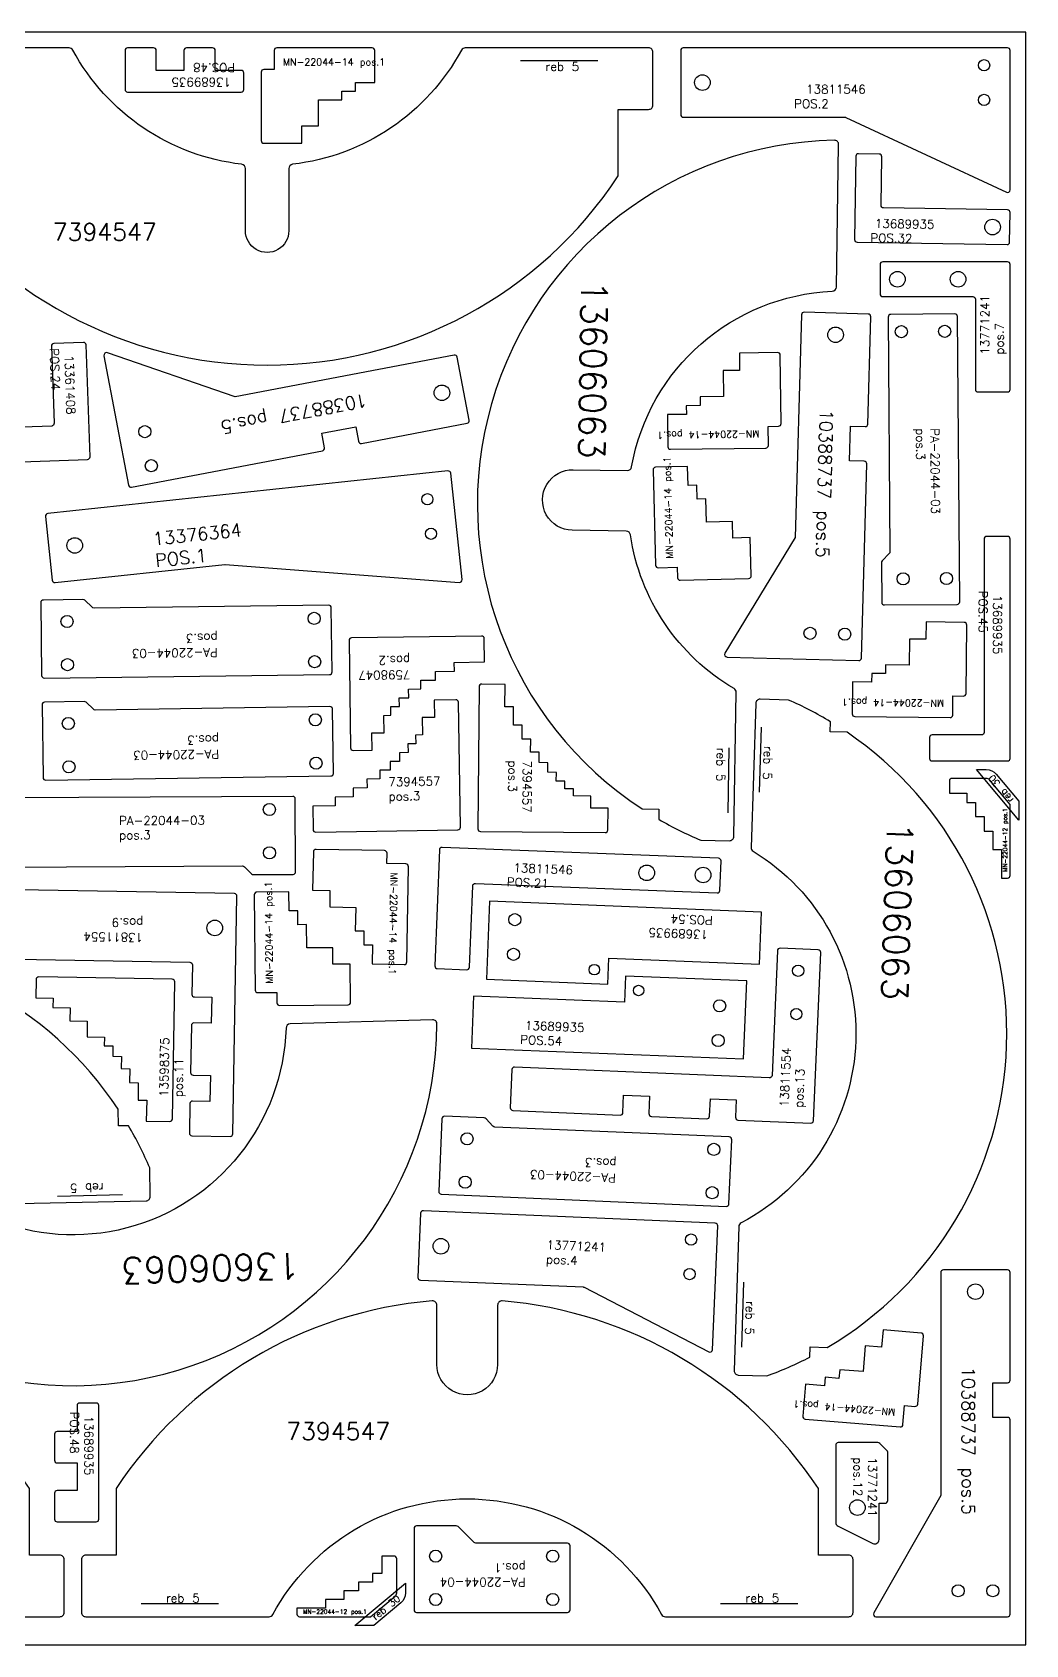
# Model space of a CAD drawing. Header units: millimetres. Extents: x 5040 to 7440, y -105 to 1860.
# Drawn here: x 6294 to 7440, y 0 to 1860 of the extents above; entities that cross this region are included whole.
import ezdxf

# ---------------------------------------------------------------- set-up
doc = ezdxf.new("R2010")
doc.units = ezdxf.units.MM
for name, color, linetype in [('10388737v0', 7, 'Continuous'), ('13361408v0', 7, 'Continuous'), ('13376364v01', 7, 'Continuous'), ('13598375', 7, 'Continuous'), ('13606063', 7, 'Continuous'), ('13689935v0', 7, 'Continuous'), ('13771241v02', 7, 'Continuous'), ('13811546v0', 7, 'Continuous'), ('13811554v0', 7, 'Continuous'), ('7394547', 7, 'Continuous'), ('7394557', 7, 'Continuous'), ('Des.7598047', 7, 'Continuous'), ('MN-22044-12', 7, 'Continuous'), ('MN-22044-14', 7, 'Continuous'), ('PA-22044-03', 7, 'Continuous'), ('PA-22044-04', 7, 'Continuous'), ('reb 5', 7, 'Continuous'), ('Rebaixo', 7, 'Continuous'), ('sheet', 24, 'Continuous'), ('Texto', 7, 'Continuous')]:
    doc.layers.add(name, color=color, linetype=linetype)
doc.styles.get("Standard").update_dxf_attribs({"font": 'txt.shx'})

msp = doc.modelspace()

# ---------------------------------------------------------------- linework, layer by layer
at = {"layer": '10388737v0', "color": 1}
for points in [[(7257.9, 1408), (7261.3, 1531.9, 0.414214), (7258.4, 1535), (7184.4, 1537, 0.414214), (7181.3, 1534.1), (7174.2, 1277.2), (7093.1, 1143.9, 0.575867), (7095.6, 1139.3), (7247.4, 1135.2, 0.414214), (7250.5, 1138.1), (7256.6, 1362, 0.414214), (7253.7, 1365.1), (7236.7, 1365.5), (7237.8, 1405.5), (7254.8, 1405.1, 0.414214)], [(6673.8, 1385.8), (6795.7, 1409, 0.414214), (6798.1, 1412.5), (6784.2, 1485.2, 0.414214), (6780.7, 1487.5), (6528.2, 1439.5), (6380.7, 1490.3, 0.575867), (6376.7, 1486.9), (6405.1, 1337.7, 0.414214), (6408.6, 1335.4), (6628.7, 1377.2, 0.414214), (6631, 1380.7), (6627.9, 1397.4), (6667.2, 1404.9), (6670.3, 1388.2, 0.414214)], [(7422, 305.3), (7422, 429.3, 0.414214), (7419, 432.3), (7345, 432.3, 0.414214), (7342, 429.3), (7342, 172.3), (7264.6, 36.8, 0.575867), (7267.2, 32.3), (7419, 32.3, 0.414214), (7422, 35.3), (7422, 259.3, 0.414214), (7419, 262.3), (7402, 262.3), (7402, 302.3), (7419, 302.3, 0.414214)]]:
    msp.add_lwpolyline(points, format="xyb", close=True, dxfattribs=at)
for centre, radius in [((7220.7, 1511), 9), ((6766.6, 1444.1), 9), ((6423.9, 1399.3), 7), ((6431.4, 1360), 7), ((7191.2, 1166.7), 7), ((7231.2, 1165.6), 7), ((7382, 407.3), 9), ((7362, 62.3), 7), ((7402, 62.3), 7)]:
    msp.add_circle(centre, radius, dxfattribs=at)
at = {"layer": '13361408v0', "color": 1}
msp.add_lwpolyline([(6353.1, 1502.2), (6319.1, 1501, 0.414214), (6316.2, 1497.9), (6319.3, 1408.9, -0.414214), (6316.5, 1405.8), (6192.5, 1401.5, 0.414214), (6189.6, 1398.4), (6190.8, 1364.4, 0.414214), (6193.9, 1361.5), (6357.8, 1367.2, 0.414214), (6360.7, 1370.3), (6356.2, 1499.3, 0.414214)], format="xyb", close=True, dxfattribs=at)
at = {"layer": '13376364v01', "color": 1}
msp.add_lwpolyline([(6317.2, 1228, 0.414214), (6320.5, 1225.3), (6516.1, 1246.2, -0.04581), (6516.7, 1246.2), (6786.6, 1225.3, 0.468921), (6789.8, 1228.6), (6776.7, 1351.3, 0.414214), (6773.4, 1354), (6312, 1304.9, 0.414214), (6309.4, 1301.6)], format="xyb", close=True, dxfattribs=at)
for centre, radius in [((6749.8, 1321.3), 6.5), ((6754, 1281.5), 6.5), ((6343.1, 1268), 9)]:
    msp.add_circle(centre, radius, dxfattribs=at)
at = {"layer": '13598375', "color": 1}
msp.add_lwpolyline([(6458.5, 764.6, 0.414214), (6455.5, 767.6), (6301.5, 770.3, 0.414214), (6298.5, 767.4), (6298.1, 746.4), (6318.1, 746), (6317.9, 735), (6337.9, 734.7), (6337.6, 719.7), (6357.6, 719.3), (6357.3, 701.3), (6377.3, 701), (6377.1, 691), (6387.1, 690.8), (6386.9, 678.8), (6396.9, 678.6), (6396.7, 664.6), (6406.7, 664.5), (6406.4, 648.5), (6416.4, 648.3), (6416.1, 628.3), (6426.1, 628.1), (6425.6, 604.1), (6452.6, 603.7, 0.414214), (6455.7, 606.6)], format="xyb", close=True, dxfattribs=at)
at = {"layer": '13606063', "color": 1}
for points in [[(7103.4, 932.4), (7106, 1098.6, 0.271023), (7103.6, 1103, -0.228511), (6984.1, 1280.2, 0.368077), (6979.2, 1284.5), (6917, 1285.5, -1.000004), (6918.1, 1355.4), (6980.3, 1354.4, 0.368077), (6985.3, 1358.6, -0.351195), (7216.8, 1561.2, 0.396806), (7221.6, 1566.1), (7224.2, 1730.3, 0.424842), (7219.1, 1735.4, 0.737439), (6997.4, 964.1), (7016.9, 963.8), (7016.7, 952.2, 0.032425), (7065.4, 928), (7098.3, 927.5, 0.414214)], [(7191.1, 331.9), (7191.5, 343.5), (7211, 342.8, 0.550863), (7233.9, 1052.5), (7214.5, 1053.1), (7214.8, 1064.7, 0.032425), (7166.5, 1089.7), (7133.6, 1090.7, 0.414214), (7128.5, 1085.9), (7123.1, 919.8, 0.271023), (7125.5, 915.3, -0.585018), (7111.7, 486.7, 0.271023), (7109, 482.4), (7103.6, 316.3, 0.414214), (7108.4, 311.1), (7141.3, 310.1, 0.032425)], [(6072.7, 634.5, 0.368077), (6077, 629.7, -0.228511), (6254.8, 511.1, 0.271023), (6259.2, 508.6), (6425.4, 512.1, 0.414214), (6430.2, 517.2), (6429.6, 550.1, 0.032425), (6405.1, 598.7), (6393.5, 598.5), (6393.1, 617.9, 0.550863), (5683.3, 602.9), (5683.7, 583.5), (5672.1, 583.2, 0.032425), (5649.7, 533.6), (5650.4, 500.8, 0.414214), (5655.5, 495.9), (5821.7, 499.4, 0.271023), (5826, 502, -0.228511), (5998.6, 628, 0.368077), (6002.7, 633), (6001.4, 695.2, -1), (6071.4, 696.7)], [(6125.7, 594.5), (5959.5, 589.6, 0.414214), (5954.7, 584.5), (5955.6, 551.6, 0.032425), (5980.5, 503.2), (5992.1, 503.5), (5992.6, 484.1, 0.737439), (6760.9, 715.9, 0.424842), (6755.8, 721), (6591.6, 716.2, 0.396806), (6586.8, 711.3, -0.748305), (6130.1, 592, 0.271023)]]:
    msp.add_lwpolyline(points, format="xyb", close=True, dxfattribs=at)
at = {"layer": '13689935v0', "color": 1}
for points in [[(6469.1, 1816), (6437.1, 1816), (6437.1, 1839, 0.414214), (6434.1, 1842), (6404.1, 1842, 0.414214), (6401.1, 1839), (6401.1, 1794, 0.414214), (6404.1, 1791), (6535.1, 1791, 0.414214), (6538.1, 1794), (6538.1, 1813, 0.414214), (6535.1, 1816), (6505.1, 1816), (6505.1, 1839, 0.414214), (6502.1, 1842), (6472.1, 1842, 0.414214), (6469.1, 1839)], [(7418.4, 1615.1, 0.414214), (7421.4, 1618), (7422, 1652, 0.414214), (7419, 1655.1), (7276, 1657.4, -0.414214), (7273.1, 1660.4), (7274, 1716.4, 0.414214), (7271, 1719.5), (7247, 1719.8, 0.414214), (7244, 1716.9), (7242.5, 1620.9, 0.414214), (7245.4, 1617.9)], [(7332, 1019.4), (7419, 1019.4, 0.414214), (7422, 1022.4), (7422, 1275.4, 0.414214), (7419, 1278.4), (7395, 1278.4, 0.414214), (7392, 1275.4), (7392, 1052.4, -0.414214), (7389, 1049.4), (7332, 1049.4, 0.414214), (7329, 1046.4), (7329, 1022.4, 0.414214)], [(6345.8, 209.8), (6345.8, 177.8), (6322.8, 177.8, 0.414214), (6319.8, 174.8), (6319.8, 144.8, 0.414214), (6322.8, 141.8), (6367.8, 141.8, 0.414214), (6370.8, 144.8), (6370.8, 275.8, 0.414214), (6367.8, 278.8), (6348.8, 278.8, 0.414214), (6345.8, 275.8), (6345.8, 245.8), (6322.8, 245.8, 0.414214), (6319.8, 242.8), (6319.8, 212.8, 0.414214), (6322.8, 209.8)]]:
    msp.add_lwpolyline(points, format="xyb", close=True, dxfattribs=at)
for points in [[(7132.8, 785.2), (7135.2, 845.2), (6821.5, 857.6), (6817.9, 767.7), (6957.8, 762.1), (6959, 792.1)], [(6803.1, 748.2), (6800.7, 688.3), (7114.5, 675.9), (7118.1, 765.8), (6978.2, 771.3), (6977, 741.3)]]:
    msp.add_lwpolyline(points, close=True, dxfattribs=at)
for centre, radius in [((7401.7, 1635.3), 9), ((6850.6, 836.4), 7), ((6849.1, 796.4), 7), ((6942.4, 778.7), 6), ((6993.5, 754.7), 6), ((7086.9, 737), 7), ((7085.3, 697), 7)]:
    msp.add_circle(centre, radius, dxfattribs=at)
at = {"layer": '13771241v02', "color": 1}
for points in [[(7422, 1592.1, 0.414214), (7419, 1595.1), (7275, 1595.1, 0.414214), (7272, 1592.1), (7272, 1558.1, 0.414214), (7275, 1555.1), (7379, 1555.1, -0.414214), (7382, 1552.1), (7382, 1448.1, 0.414214), (7385, 1445.1), (7419, 1445.1, 0.414214), (7422, 1448.1)], [(7084.7, 483.1, 0.414214), (7081.9, 486.3), (6745.2, 500.6, 0.414214), (6742, 497.7), (6738.9, 423.8, 0.414214), (6741.8, 420.7), (6929.4, 412.7, -0.109518), (6930.7, 412.3), (7074.3, 337.8, 0.548619), (7078.6, 340.3)], [(7269.5, 233.2), (7223.8, 233.2, 0.414214), (7220.8, 230.2), (7220.8, 141.3, 0.284079), (7223.5, 136.8), (7263.5, 116.8, 0.557537), (7270.8, 121.3), (7270.8, 163.2), (7277.8, 163.2, 0.414214), (7280.8, 166.2), (7280.8, 222, 0.198912), (7279.9, 224.1), (7271.6, 232.3, 0.198912)]]:
    msp.add_lwpolyline(points, format="xyb", close=True, dxfattribs=at)
for centre, radius in [((7292, 1575.1), 9), ((7362, 1575.1), 9), ((6765.4, 459.7), 9), ((7054, 467.4), 6.5), ((7052.3, 427.5), 6.5), ((7245.8, 158.2), 9)]:
    msp.add_circle(centre, radius, dxfattribs=at)
at = {"layer": '13811546v0', "color": 1}
for points in [[(7042, 1765, 0.414214), (7045, 1762), (7231.3, 1762, -0.109518), (7232.6, 1761.7), (7417.7, 1675.4, 0.548619), (7422, 1678.1), (7422, 1839, 0.414214), (7419, 1842), (7045, 1842, 0.414214), (7042, 1839)], [(6761.3, 779.9), (6795.3, 778.6, 0.414214), (6798.4, 781.4), (6802.1, 875.4, -0.414214), (6805.3, 878.2), (7084, 867.2, 0.414214), (7087.2, 870.1), (7088.5, 904.1, 0.414214), (7085.6, 907.2), (6766.9, 919.8, 0.414214), (6763.7, 916.9), (6758.5, 783, 0.414214)]]:
    msp.add_lwpolyline(points, format="xyb", close=True, dxfattribs=at)
for centre, radius in [((7392, 1822), 6.5), ((7067, 1802), 9), ((7392, 1782), 6.5), ((7002.9, 890.4), 9), ((7067.8, 887.9), 9)]:
    msp.add_circle(centre, radius, dxfattribs=at)
at = {"layer": '13811554v0', "color": 1}
for points in [[(6475.4, 590.2, 0.414214), (6478.3, 587.2), (6522.3, 586.4, 0.414214), (6525.4, 589.4), (6530.2, 863.3, 0.414214), (6527.2, 866.4), (6233.3, 871.5, 0.414214), (6230.2, 868.6), (6228.9, 794.6, 0.414214), (6231.9, 791.6), (6475.9, 787.3, -0.414214), (6478.8, 784.2), (6478.2, 750.2, 0.414214), (6481.2, 747.2), (6501.1, 746.8), (6500.6, 716.8), (6480.6, 717.2, 0.414214), (6477.6, 714.2), (6476.6, 660.2, 0.414214), (6479.6, 657.2), (6499.6, 656.8), (6499, 626.8), (6479, 627.2, 0.414214), (6476, 624.2)], [(7006.2, 632.6), (7005.4, 612.6, 0.414214), (7008.2, 609.5), (7072.2, 606.8, 0.414214), (7075.3, 609.6), (7076.2, 629.6), (7106.1, 628.4), (7105.3, 608.4, 0.414214), (7108.1, 605.2), (7192.1, 601.7, 0.414214), (7195.2, 604.5), (7203.5, 798.4, 0.414214), (7200.6, 801.5), (7156.6, 803.4, 0.414214), (7153.5, 800.5), (7147.4, 656.6, -0.414214), (7144.2, 653.8), (6850.5, 666.3, 0.414214), (6847.4, 663.4), (6845.5, 619.5, 0.414214), (6848.4, 616.3), (6972.3, 611, 0.414214), (6975.4, 613.9), (6976.2, 633.9)]]:
    msp.add_lwpolyline(points, format="xyb", close=True, dxfattribs=at)
for centre, radius in [((6504.6, 826.8), 9), ((7177.5, 777.4), 6.5), ((7175.4, 727.5), 6.5)]:
    msp.add_circle(centre, radius, dxfattribs=at)
at = {"layer": '7394547', "color": 1}
for points in [[(6540, 1631), (6540, 1702.7, 0.380734), (6535.6, 1707.7, -0.244188), (6340.9, 1839.4, 0.275049), (6336.5, 1842), (6125, 1842, 0.414214), (6120, 1837), (6120, 1776, 0.414214), (6125, 1771), (6160, 1771), (6160, 1694.2, 0.538683), (6970, 1694.2), (6970, 1771), (7005, 1771, 0.414214), (7010, 1776), (7010, 1837, 0.414214), (7005, 1842), (6793.5, 1842, 0.275049), (6789.1, 1839.4, -0.244188), (6594.4, 1707.7, 0.380734), (6590, 1702.7), (6590, 1631, -1.000003)], [(5920.8, 323.3, -0.999995), (5850.8, 323.3), (5850.8, 391.6, 0.438866), (5845.3, 396.6, 0.230138), (5480.8, 180.1), (5480.8, 103.3), (5445.8, 103.3, 0.414214), (5440.8, 98.3), (5440.8, 37.3, 0.414214), (5445.8, 32.3), (5657.2, 32.3, 0.275049), (5661.6, 34.9, -0.595119), (6109.9, 34.9, 0.275049), (6114.3, 32.3), (6325.8, 32.3, 0.414214), (6330.8, 37.3), (6330.8, 98.3, 0.414214), (6325.8, 103.3), (6290.8, 103.3), (6290.8, 180.1, 0.230138), (5926.2, 396.6, 0.438866), (5920.8, 391.6)], [(6830.8, 323.3, -1.000003), (6760.8, 323.3), (6760.8, 391.6, 0.438866), (6755.3, 396.6, 0.230138), (6390.8, 180.1), (6390.8, 103.3), (6355.8, 103.3, 0.414214), (6350.8, 98.3), (6350.8, 37.3, 0.414214), (6355.8, 32.3), (6567.2, 32.3, 0.275049), (6571.6, 34.9, -0.595119), (7019.9, 34.9, 0.275049), (7024.3, 32.3), (7235.8, 32.3, 0.414214), (7240.8, 37.3), (7240.8, 98.3, 0.414214), (7235.8, 103.3), (7200.8, 103.3), (7200.8, 180.1, 0.230138), (6836.2, 396.6, 0.438866), (6830.8, 391.6)]]:
    msp.add_lwpolyline(points, format="xyb", close=True, dxfattribs=at)
at = {"layer": '7394557', "color": 1}
for points in [[(6839.5, 1107.8), (6812.5, 1108.1, 0.414214), (6809.5, 1105.1), (6808, 941.1, 0.414214), (6811, 938.1), (6955, 936.8, 0.414214), (6958, 939.8), (6958.2, 964.8), (6938.2, 964.9), (6938.4, 978.9), (6918.4, 979.1), (6918.4, 987.1), (6908.4, 987.2), (6908.5, 996.2), (6898.5, 996.3), (6898.6, 1006.3), (6888.6, 1006.4), (6888.7, 1017.4), (6878.7, 1017.5), (6878.8, 1029.5), (6868.8, 1029.6), (6869, 1044.6), (6859, 1044.7), (6859.1, 1060.7), (6849.1, 1060.7), (6849.3, 1081.7), (6839.3, 1081.8)], [(6617.6, 967.4), (6618, 940.4, 0.414214), (6621.1, 937.4), (6785.1, 940.1, 0.414214), (6788, 943.2), (6785.6, 1087.2, 0.414214), (6782.6, 1090.1), (6757.6, 1089.7), (6757.9, 1069.7), (6743.9, 1069.5), (6744.3, 1049.5), (6736.3, 1049.3), (6736.4, 1039.3), (6727.4, 1039.2), (6727.6, 1029.2), (6717.6, 1029), (6717.8, 1019), (6706.8, 1018.9), (6706.9, 1008.9), (6694.9, 1008.7), (6695.1, 998.7), (6680.1, 998.4), (6680.2, 988.4), (6664.3, 988.2), (6664.4, 978.2), (6643.4, 977.8), (6643.6, 967.8)]]:
    msp.add_lwpolyline(points, format="xyb", close=True, dxfattribs=at)
at = {"layer": 'Des.7598047', "color": 1}
msp.add_lwpolyline([(6815.8, 1133.6), (6815.5, 1160.5, 0.414214), (6812.4, 1163.5), (6662.4, 1161.5, 0.414214), (6659.5, 1158.5), (6661.1, 1034.5, 0.414214), (6664.1, 1031.6), (6686.1, 1031.8), (6685.9, 1051.8), (6699.9, 1052), (6699.6, 1072), (6707.6, 1072.1), (6707.5, 1082.1), (6717.5, 1082.3), (6717.4, 1092.3), (6728.4, 1092.4), (6728.2, 1102.4), (6742.2, 1102.6), (6742.1, 1112.6), (6759.1, 1112.8), (6759, 1122.8), (6781, 1123.1), (6780.8, 1133.1)], format="xyb", close=True, dxfattribs=at)
at = {"layer": 'MN-22044-12', "color": 2}
for points in [[(7412, 917.4), (7412, 884.4), (7419, 884.4, 0.414214), (7422, 887.4), (7422, 969.4), (7398.3, 997.6, 0.221695), (7394.5, 999.4), (7355, 999.4, 0.414214), (7352, 996.4), (7352, 982.4), (7372, 982.4), (7372, 971.4), (7382, 971.4), (7382, 955.4), (7392, 955.4), (7392, 938.4), (7402, 938.4), (7402, 917.4)], [(6632.4, 42.3), (6599.4, 42.3), (6599.4, 35.3, 0.414214), (6602.4, 32.3), (6684.4, 32.3), (6712.7, 56, 0.221695), (6714.4, 59.8), (6714.4, 99.3, 0.414214), (6711.4, 102.3), (6697.4, 102.3), (6697.4, 82.3), (6686.4, 82.3), (6686.4, 72.3), (6670.4, 72.3), (6670.4, 62.3), (6653.4, 62.3), (6653.4, 52.3), (6632.4, 52.3)]]:
    msp.add_lwpolyline(points, format="xyb", close=True, dxfattribs=at)
at = {"layer": 'MN-22044-14', "color": 1}
for points in [[(6624.1, 1752), (6624.1, 1782), (6651.1, 1782), (6651.1, 1792), (6667.1, 1792), (6667.1, 1802), (6689.1, 1802), (6689.1, 1839, 0.414214), (6686.1, 1842), (6576.1, 1842, 0.414214), (6573.1, 1839), (6573.1, 1817), (6561.1, 1817, 0.414214), (6558.1, 1814), (6558.1, 1735, 0.414214), (6561.1, 1732), (6605.1, 1732), (6605.1, 1752)], [(7091, 1469.8), (7091.4, 1439.8), (7064.4, 1439.4), (7064.5, 1429.4), (7048.5, 1429.2), (7048.7, 1419.2), (7026.7, 1418.9), (7027.2, 1381.9, 0.414214), (7030.2, 1378.9), (7140.2, 1380.4, 0.414214), (7143.1, 1383.4), (7142.9, 1405.4), (7154.9, 1405.6, 0.414214), (7157.8, 1408.6), (7156.8, 1487.6, 0.414214), (7153.7, 1490.6), (7109.7, 1490), (7110, 1470)], [(7101.7, 1295.5), (7071.7, 1294.7), (7071, 1321.7), (7061, 1321.5), (7060.6, 1337.5), (7050.6, 1337.2), (7050, 1359.2), (7013.1, 1358.2, 0.414214), (7010.1, 1355.1), (7013, 1245.2, 0.414214), (7016.1, 1242.3), (7038.1, 1242.8), (7038.4, 1230.8, 0.414214), (7041.5, 1227.9), (7120.4, 1230, 0.414214), (7123.4, 1233.1), (7122.2, 1277.1), (7102.2, 1276.5)], [(7305.8, 1160), (7305.4, 1130), (7278.4, 1130.3), (7278.3, 1120.3), (7262.3, 1120.5), (7262.2, 1110.5), (7240.2, 1110.7), (7239.8, 1073.8, 0.414214), (7242.8, 1070.7), (7352.7, 1069.4, 0.414214), (7355.8, 1072.4), (7356, 1094.4), (7368, 1094.3, 0.414214), (7371.1, 1097.2), (7372, 1176.2, 0.414214), (7369, 1179.3), (7325, 1179.8), (7324.8, 1159.8)], [(6637.2, 851.1), (6667.2, 850.6), (6666.7, 823.6), (6676.7, 823.4), (6676.5, 807.4), (6686.5, 807.3), (6686.1, 785.3), (6723.1, 784.6, 0.414214), (6726.1, 787.6), (6728, 897.5, 0.414214), (6725.1, 900.6), (6703.1, 901), (6703.3, 913, 0.414214), (6700.4, 916), (6621.4, 917.4, 0.414214), (6618.3, 914.5), (6617.5, 870.5), (6637.5, 870.1)], [(6640.8, 804), (6610.7, 803.7), (6610.5, 830.7), (6600.5, 830.6), (6600.4, 846.6), (6590.4, 846.6), (6590.2, 868.6), (6553.2, 868.2, 0.414214), (6550.2, 865.2), (6551.2, 755.2, 0.414214), (6554.2, 752.2), (6576.2, 752.4), (6576.3, 740.4, 0.414214), (6579.3, 737.5), (6658.3, 738.1, 0.414214), (6661.3, 741.2), (6660.9, 785.2), (6640.9, 785)], [(7254.8, 344.9), (7252.3, 315), (7225.4, 317.2), (7224.5, 307.2), (7208.6, 308.6), (7207.8, 298.6), (7185.8, 300.4), (7182.8, 263.6, 0.414214), (7185.5, 260.3), (7295.1, 251.2, 0.414214), (7298.4, 254), (7300.2, 275.9), (7312.2, 274.9, 0.414214), (7315.4, 277.6), (7321.9, 356.4, 0.414214), (7319.2, 359.6), (7275.4, 363.2), (7273.7, 343.3)]]:
    msp.add_lwpolyline(points, format="xyb", close=True, dxfattribs=at)
at = {"layer": 'PA-22044-03', "color": 1}
for points in [[(7274.4, 1250.3, 0.198912), (7273.5, 1248.1), (7273.9, 1202.4, 0.414214), (7276.9, 1199.4), (7360.9, 1200.1, 0.414214), (7363.8, 1203.1), (7361.3, 1532.1, 0.414214), (7358.3, 1535.1), (7284.3, 1534.5, 0.414214), (7281.3, 1531.5), (7283.4, 1260.7, -0.198912), (7282.5, 1258.6)], [(6354.8, 1204.8, 0.198912), (6352.6, 1205.7), (6306.9, 1205.1, 0.414214), (6303.9, 1202.1), (6304.9, 1118.1, 0.414214), (6308, 1115.1), (6637, 1119.1, 0.414214), (6639.9, 1122.1), (6639, 1196.1, 0.414214), (6636, 1199.1), (6365.3, 1195.8, -0.198912), (6363.1, 1196.7)], [(6356.2, 1087.1, 0.198912), (6354.1, 1088), (6308.3, 1087.3, 0.414214), (6305.4, 1084.3), (6306.6, 1000.3, 0.414214), (6309.6, 997.3), (6638.6, 1002.1, 0.414214), (6641.5, 1005.1), (6640.5, 1079.1, 0.414214), (6637.4, 1082.1), (6366.7, 1078.2, -0.198912), (6364.6, 1079)], [(6547, 889.2, 0.198912), (6549.2, 888.4), (6594.9, 888.6, 0.414214), (6597.9, 891.6), (6597.5, 975.6, 0.414214), (6594.5, 978.6), (6265.5, 977.1, 0.414214), (6262.5, 974.1), (6262.9, 900.1, 0.414214), (6265.9, 897.1), (6536.6, 898.3, -0.198912), (6538.8, 897.5)], [(6817.5, 606.8, 0.198912), (6815.4, 607.7), (6769.7, 609.7, 0.414214), (6766.6, 606.8), (6763, 522.9, 0.414214), (6765.9, 519.8), (7094.6, 505.7, 0.414214), (7097.7, 508.6), (7100.8, 582.5, 0.414214), (7098, 585.7), (6827.5, 597.2, -0.198912), (6825.4, 598.2)]]:
    msp.add_lwpolyline(points, format="xyb", close=True, dxfattribs=at)
for centre in [(7296.5, 1514.6), (7346.5, 1515), (7298.6, 1229.6), (7348.6, 1230), (6619.2, 1183.9), (6334.2, 1180.4), (6334.8, 1130.5), (6619.8, 1133.9), (6335.7, 1062.7), (6620.6, 1066.8), (6621.4, 1016.8), (6336.4, 1012.7), (6567.6, 963.5), (6567.8, 913.5), (6795.6, 583.5), (7080.3, 571.4), (6793.5, 533.6), (7078.2, 521.4)]:
    msp.add_circle(centre, 7, dxfattribs=at)
at = {"layer": 'PA-22044-04', "color": 1}
msp.add_lwpolyline([(6911.4, 117.2), (6805.7, 117.2, -0.198912), (6803.6, 118.1), (6785.3, 136.3, 0.198912), (6783.2, 137.2), (6737.4, 137.2, 0.414214), (6734.4, 134.2), (6734.4, 40.2, 0.414214), (6737.4, 37.2), (6911.4, 37.2, 0.414214), (6914.4, 40.2), (6914.4, 114.2, 0.414214)], format="xyb", close=True, dxfattribs=at)
for centre in [(6759.4, 102.2), (6894.4, 102.2), (6759.4, 52.2), (6894.4, 52.2)]:
    msp.add_circle(centre, 7, dxfattribs=at)
at = {"layer": 'reb 5', "color": 1}
for p, q in [((6946.6, 1827), (6857.3, 1827)), ((6508.8, 47.3), (6419.6, 47.3)), ((7177.3, 47.3), (7088.1, 47.3))]:
    msp.add_line(p, q, dxfattribs=at)
at = {"layer": 'Rebaixo', "color": 1}
for p, q in [((7132.8, 983.5), (7135.2, 1058.5)), ((7097.4, 1034.7), (7096.2, 959.7)), ((6323.1, 517.6), (6398, 519.2)), ((7114.5, 418.1), (7112.1, 343.2))]:
    msp.add_line(p, q, dxfattribs=at)
at = {"layer": 'Rebaixo', "color": 2}
for points in [[(7432, 951.3), (7383.2, 1009.4), (7394.5, 1009.4, -0.221695), (7406, 1004.1), (7432, 973.1)], [(6666.3, 22.3), (6724.4, 71.1), (6724.4, 59.8, -0.221695), (6719.1, 48.3), (6688.1, 22.3)]]:
    msp.add_lwpolyline(points, format="xyb", close=True, dxfattribs=at)
at = {"layer": 'sheet', "color": 7}
msp.add_lwpolyline([(5040, 0), (7440, 0), (7440, 1860), (5040, 1860)], close=True, dxfattribs=at)

# ---------------------------------------------------------------- texts
at = {"layer": 'reb 5', "color": 1, "char_height": 10, "width": 43.496}
for insert, attachment_point in [((6886, 1815.5), 7), ((6448.2, 58.8), 1), ((7116.7, 58.8), 1)]:
    msp.add_mtext('reb 5', dxfattribs=dict(at, insert=insert, attachment_point=attachment_point))
at = {"layer": 'Rebaixo', "color": 1}
for rotation, p in [(268.1482, (7138.2, 1037)), (181.2097, (6376.4, 532.3)), (268.1482, (7117.5, 396.6))]:
    msp.add_text('reb 5', height=10, rotation=rotation, dxfattribs=at).set_placement(p)
at = {"layer": 'Rebaixo', "color": 1, "insert": (7083.7, 1034.9), "char_height": 10, "width": 75, "attachment_point": 7, "rotation": 269.0788}
msp.add_mtext('{\\W5.748681; }reb 5', dxfattribs=at)
at = {"layer": 'Rebaixo', "color": 2, "char_height": 8, "attachment_point": 1}
for insert, rotation in [((7420.2, 969.9), 129.0702), ((6684.9, 34.1), 39.0702)]:
    msp.add_mtext_dynamic_manual_height_columns('reb 30', width=38.813, gutter_width=12.5, heights=[0], dxfattribs=dict(at, insert=insert, rotation=rotation))
at = {"layer": 'Texto', "color": 1}
for s, insert, char_height, width, attachment_point, rotation in [('{\\W0.510485; }13689935 POS.48', (6528.1, 1797.5), 10, 116.787, 1, 180), ('{\\W0.526302; }13689935 POS.32', (7261.2, 1644.5), 10, 116.787, 1, 359.0788), ('13606063', (6927.5, 1573.8), 30, 165.768, 7, 269.0788), ('13771241\\Ppos.7', (7387.9, 1488.2), 10, 98.541, 1, 90), ('{\\W0.947716; }13361408 POS.24', (6341.1, 1496.2), 10, 120.119, 1, 272), ('10388737 pos.5', (6681.3, 1428.5), 15, 206.32, 1, 190.7673), ('10388737 pos.5', (7217.7, 1424.4), 15, 206.32, 1, 268.4258), ('MN-22044-14 pos.1', (7132.9, 1392.7), 8, 145.597, 1, 180.7542), ('PA-22044-03\\Ppos.3', (7340.2, 1403.3), 10, 106.433, 1, 270.4404), ('MN-22044-14 pos.1', (7025.2, 1252.6), 8, 145.597, 1, 91.5), ('13376364 POS.1', (6432.4, 1282.8), 15, 165.283, 1, 6.0761), ('{\\W0.503455; }13689935 POS.45', (7412.4, 1215.9), 10, 116.787, 1, 270), ('PA-22044-03\\Ppos.3', (6508.1, 1139.6), 10, 106.433, 1, 180.691), ('7598047 pos.2', (6730.2, 1114), 10, 63.59, 1, 180.752), ('MN-22044-14 pos.1', (7345.8, 1081.9), 8, 145.597, 1, 179.3338), ('PA-22044-03\\Ppos.3', (6509.7, 1022.3), 10, 106.433, 1, 180.8261), ('7394557 pos.3', (6870.1, 1019.8), 10, 64.665, 1, 269.4783), ('7394557 pos.3', (6704.8, 1000.2), 10, 64.665, 1, 0.9422), ('PA-22044-03\\Ppos.3', (6394.2, 955.6), 10, 106.433, 1, 0.25), ('13606063', (7310.2, 948.4), 30, 165.768, 1, 268.1482), ('{\\W0.796044; }13811546 POS.21', (6842.3, 901.6), 10, 117.053, 1, 357.737), ('MN-22044-14 pos.1', (6563.5, 762.4), 8, 145.597, 1, 90.5), ('MN-22044-14 pos.1', (6715.5, 890.7), 8, 145.597, 1, 269), ('13811554\\Ppos.9', (6421.7, 810.7), 10, 96.538, 1, 178.9948), ('{\\W0.518393; }13689935 POS.54', (7078.1, 813.8), 10, 116.787, 1, 177.737), ('{\\W0.518393; }13689935 POS.54', (6857.8, 719.7), 10, 116.787, 1, 357.7374), ('13598375 pos.11', (6440.8, 632), 10, 107.486, 1, 88.9948), ('13811554\\Ppos.13', (7156.3, 620.5), 10, 96.538, 1, 87.5576), ('PA-22044-03\\Ppos.3', (6967, 533.3), 10, 106.433, 1, 177.5576), ('13771241\\Ppos.4', (6887.7, 466.4), 10, 98.541, 1, 357.5592), ('13606063', (6603.2, 422.3), 30, 165.768, 1, 181.6777), ('10388737 pos.5', (7381.4, 320.6), 15, 206.32, 1, 270), ('MN-22044-14 pos.1', (7289.1, 264.1), 8, 145.597, 1, 175.25), ('{\\W0.510485; }13689935 POS.48', (6364.3, 268.9), 10, 116.787, 1, 270), ('13771241\\Ppos.12', (7268.1, 216.2), 10, 98.541, 1, 270), ('PA-22044-04 pos.1', (6863.3, 67.1), 10, 73.985, 1, 180)]:
    msp.add_mtext(s, dxfattribs=dict(at, insert=insert, char_height=char_height, width=width, attachment_point=attachment_point, rotation=rotation))
at = {"layer": 'Texto', "color": 1, "attachment_point": 1}
for s, insert, char_height, width in [('MN-22044-14 pos.1', (6583.2, 1829.6), 8, 145.597), ('{\\W1.561422; }13811546 POS.2', (7172.9, 1799.2), 10, 117.053), ('7394547', (6317.7, 1639.6), 20, 410.71), ('7394547', (6587, 256.2), 20, 410.71)]:
    msp.add_mtext(s, dxfattribs=dict(at, insert=insert, char_height=char_height, width=width))
at = {"layer": 'Texto', "color": 2, "insert": (7413.6, 891.3), "char_height": 5, "width": 87.413, "attachment_point": 1, "rotation": 90}
msp.add_mtext('MN-22044-12 pos.1', dxfattribs=at)
at = {"layer": 'Texto', "color": 2, "insert": (6606.3, 40.7), "char_height": 5, "width": 87.413, "attachment_point": 1}
msp.add_mtext('MN-22044-12 pos.1', dxfattribs=at)

doc.saveas('drawing.dxf')
